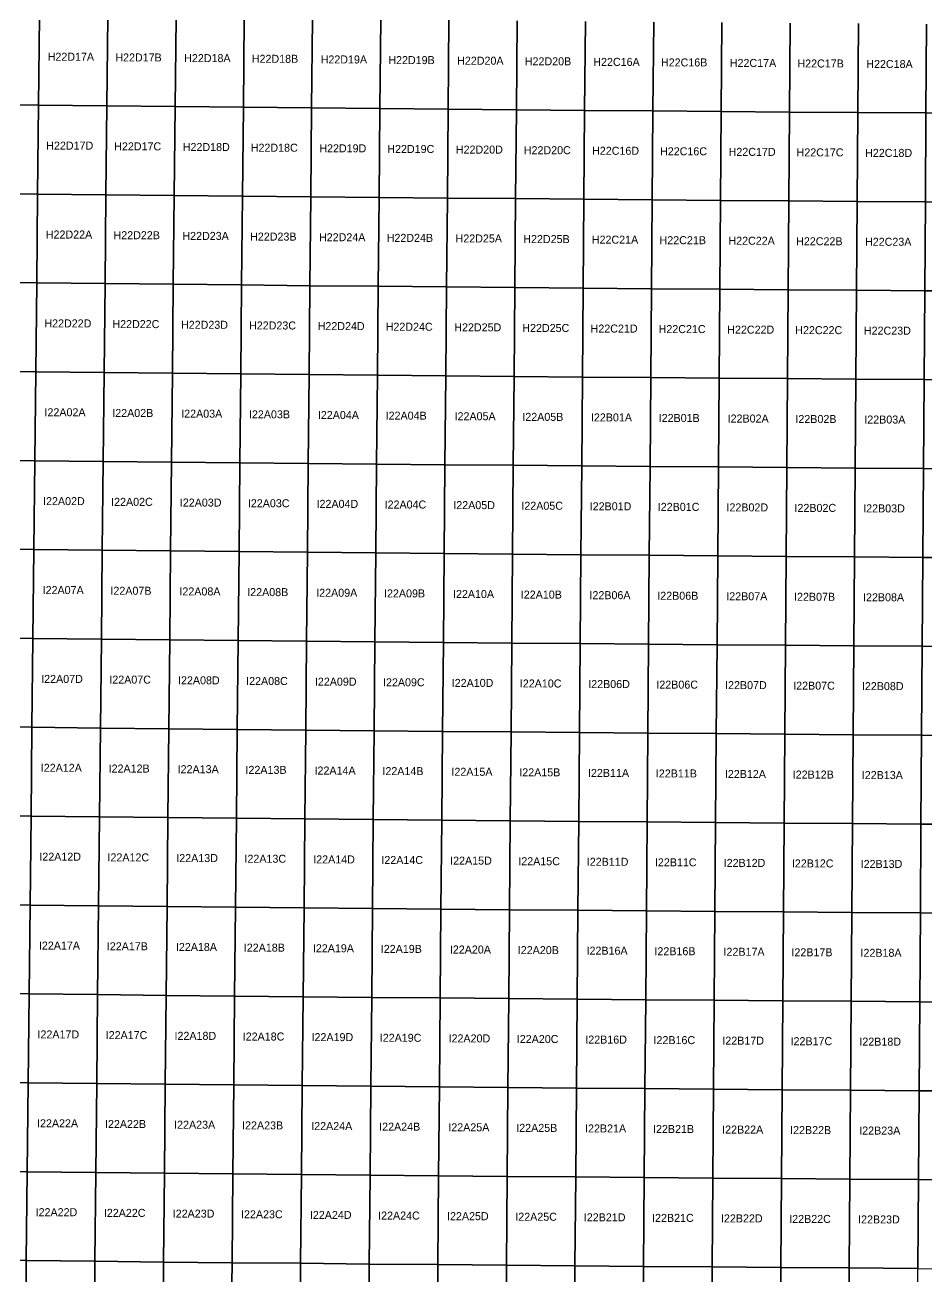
# Model space of a CAD drawing. Extents: x 333963 to 497885, y 4379816 to 4501773.
# Drawn here: x 418540 to 446719, y 4401691 to 4440791 of the extents above; entities that cross this region are included whole.
import ezdxf

# ---------------------------------------------------------------- set-up
doc = ezdxf.new("R2010")
doc.units = 0
doc.layers.add('PINDEX_5000', color=7, linetype='Continuous')

msp = doc.modelspace()

# ---------------------------------------------------------------- linework, layer by layer
at = {"layer": 'PINDEX_5000'}
for p, q in [((418964, 4438289), (418994, 4441065)), ((418994, 4441065), (418964, 4438289)), ((421097, 4438267), (421125, 4441043)), ((421125, 4441043), (421097, 4438267)), ((423229, 4438245), (423257, 4441021)), ((423257, 4441021), (423229, 4438245)), ((425362, 4438224), (425389, 4441000)), ((425389, 4441000), (425362, 4438224)), ((427494, 4438203), (427521, 4440979)), ((427521, 4440979), (427494, 4438203)), ((429627, 4438183), (429653, 4440959)), ((429653, 4440959), (429627, 4438183)), ((431759, 4438163), (431784, 4440939)), ((431784, 4440939), (431759, 4438163)), ((433892, 4438145), (433916, 4440920)), ((433916, 4440920), (433892, 4438145)), ((436024, 4438126), (436048, 4440902)), ((436048, 4440902), (436024, 4438126)), ((438157, 4438109), (438180, 4440885)), ((438180, 4440885), (438157, 4438109)), ((440289, 4438092), (440311, 4440867)), ((440311, 4440867), (440289, 4438092)), ((442422, 4438075), (442443, 4440851)), ((442443, 4440851), (442422, 4438075)), ((444555, 4438059), (444575, 4440835)), ((444575, 4440835), (444555, 4438059)), ((446687, 4438044), (446707, 4440820)), ((446707, 4440820), (446687, 4438044)), ((416831, 4438312), (418964, 4438289)), ((418964, 4438289), (416831, 4438312)), ((418934, 4435513), (418964, 4438289)), ((418964, 4438289), (418934, 4435513)), ((418964, 4438289), (421097, 4438267)), ((421097, 4438267), (418964, 4438289)), ((421068, 4435491), (421097, 4438267)), ((421097, 4438267), (421068, 4435491)), ((421097, 4438267), (423229, 4438245)), ((423229, 4438245), (421097, 4438267)), ((423201, 4435469), (423229, 4438245)), ((423229, 4438245), (423201, 4435469)), ((423229, 4438245), (425362, 4438224)), ((425362, 4438224), (423229, 4438245)), ((425334, 4435448), (425362, 4438224)), ((425362, 4438224), (425334, 4435448)), ((425362, 4438224), (427494, 4438203)), ((427494, 4438203), (425362, 4438224)), ((427468, 4435427), (427494, 4438203)), ((427494, 4438203), (427468, 4435427)), ((427494, 4438203), (429627, 4438183)), ((429627, 4438183), (427494, 4438203)), ((429601, 4435407), (429627, 4438183)), ((429627, 4438183), (429601, 4435407)), ((429627, 4438183), (431759, 4438163)), ((431759, 4438163), (429627, 4438183)), ((431734, 4435387), (431759, 4438163)), ((431759, 4438163), (431734, 4435387)), ((431759, 4438163), (433892, 4438145)), ((433892, 4438145), (431759, 4438163)), ((433868, 4435369), (433892, 4438145)), ((433892, 4438145), (433868, 4435369)), ((433892, 4438145), (436024, 4438126)), ((436024, 4438126), (433892, 4438145)), ((436001, 4435350), (436024, 4438126)), ((436024, 4438126), (436001, 4435350)), ((436024, 4438126), (438157, 4438109)), ((438157, 4438109), (436024, 4438126)), ((438134, 4435333), (438157, 4438109)), ((438157, 4438109), (438134, 4435333)), ((438157, 4438109), (440289, 4438092)), ((440289, 4438092), (438157, 4438109)), ((440268, 4435316), (440289, 4438092)), ((440289, 4438092), (440268, 4435316)), ((440289, 4438092), (442422, 4438075)), ((442422, 4438075), (440289, 4438092)), ((442401, 4435299), (442422, 4438075)), ((442422, 4438075), (442401, 4435299)), ((442422, 4438075), (444555, 4438059)), ((444555, 4438059), (442422, 4438075)), ((444534, 4435283), (444555, 4438059)), ((444555, 4438059), (444534, 4435283)), ((444555, 4438059), (446687, 4438044)), ((446687, 4438044), (444555, 4438059)), ((446668, 4435268), (446687, 4438044)), ((446687, 4438044), (446668, 4435268)), ((446687, 4438044), (448820, 4438029)), ((448820, 4438029), (446687, 4438044)), ((416801, 4435536), (418934, 4435513)), ((418934, 4435513), (416801, 4435536)), ((418905, 4432737), (418934, 4435513)), ((418934, 4435513), (418905, 4432737)), ((418934, 4435513), (421068, 4435491)), ((421068, 4435491), (418934, 4435513)), ((421039, 4432715), (421068, 4435491)), ((421068, 4435491), (421039, 4432715)), ((421068, 4435491), (423201, 4435469)), ((423201, 4435469), (421068, 4435491)), ((423173, 4432693), (423201, 4435469)), ((423201, 4435469), (423173, 4432693)), ((423201, 4435469), (425334, 4435448)), ((425334, 4435448), (423201, 4435469)), ((425307, 4432672), (425334, 4435448)), ((425334, 4435448), (425307, 4432672)), ((425334, 4435448), (427468, 4435427)), ((427468, 4435427), (425334, 4435448)), ((427441, 4432651), (427468, 4435427)), ((427468, 4435427), (427441, 4432651)), ((427468, 4435427), (429601, 4435407)), ((429601, 4435407), (427468, 4435427)), ((429575, 4432631), (429601, 4435407)), ((429601, 4435407), (429575, 4432631)), ((429601, 4435407), (431734, 4435387)), ((431734, 4435387), (429601, 4435407)), ((431709, 4432612), (431734, 4435387)), ((431734, 4435387), (431709, 4432612)), ((431734, 4435387), (433868, 4435369)), ((433868, 4435369), (431734, 4435387)), ((433844, 4432593), (433868, 4435369)), ((433868, 4435369), (433844, 4432593)), ((433868, 4435369), (436001, 4435350)), ((436001, 4435350), (433868, 4435369)), ((435978, 4432574), (436001, 4435350)), ((436001, 4435350), (435978, 4432574)), ((436001, 4435350), (438134, 4435333)), ((438134, 4435333), (436001, 4435350)), ((438112, 4432557), (438134, 4435333)), ((438134, 4435333), (438112, 4432557)), ((438134, 4435333), (440268, 4435316)), ((440268, 4435316), (438134, 4435333)), ((440246, 4432540), (440268, 4435316)), ((440268, 4435316), (440246, 4432540)), ((440268, 4435316), (442401, 4435299)), ((442401, 4435299), (440268, 4435316)), ((442380, 4432523), (442401, 4435299)), ((442401, 4435299), (442380, 4432523)), ((442401, 4435299), (444534, 4435283)), ((444534, 4435283), (442401, 4435299)), ((444514, 4432507), (444534, 4435283)), ((444534, 4435283), (444514, 4432507)), ((444534, 4435283), (446668, 4435268)), ((446668, 4435268), (444534, 4435283)), ((446648, 4432492), (446668, 4435268)), ((446668, 4435268), (446648, 4432492)), ((446668, 4435268), (448801, 4435253)), ((448801, 4435253), (446668, 4435268)), ((416771, 4432760), (418905, 4432737)), ((418905, 4432737), (416771, 4432760)), ((418875, 4429961), (418905, 4432737)), ((418905, 4432737), (418875, 4429961)), ((418905, 4432737), (421039, 4432715)), ((421039, 4432715), (418905, 4432737)), ((421010, 4429939), (421039, 4432715)), ((421039, 4432715), (421010, 4429939)), ((421039, 4432715), (423173, 4432693)), ((423173, 4432693), (421039, 4432715)), ((423145, 4429917), (423173, 4432693)), ((423173, 4432693), (423145, 4429917)), ((423173, 4432693), (425307, 4432672)), ((425307, 4432672), (423173, 4432693)), ((425280, 4429896), (425307, 4432672)), ((425307, 4432672), (425280, 4429896)), ((425307, 4432672), (427441, 4432651)), ((427441, 4432651), (425307, 4432672)), ((427415, 4429875), (427441, 4432651)), ((427441, 4432651), (427415, 4429875)), ((427441, 4432651), (429575, 4432631)), ((429575, 4432631), (427441, 4432651)), ((429550, 4429855), (429575, 4432631)), ((429575, 4432631), (429550, 4429855)), ((429575, 4432631), (431709, 4432612)), ((431709, 4432612), (429575, 4432631)), ((431685, 4429836), (431709, 4432612)), ((431709, 4432612), (431685, 4429836)), ((431709, 4432612), (433844, 4432593)), ((433844, 4432593), (431709, 4432612)), ((433819, 4429817), (433844, 4432593)), ((433844, 4432593), (433819, 4429817)), ((433844, 4432593), (435978, 4432574)), ((435978, 4432574), (433844, 4432593)), ((435954, 4429798), (435978, 4432574)), ((435978, 4432574), (435954, 4429798)), ((435978, 4432574), (438112, 4432557)), ((438112, 4432557), (435978, 4432574)), ((438089, 4429781), (438112, 4432557)), ((438112, 4432557), (438089, 4429781)), ((438112, 4432557), (440246, 4432540)), ((440246, 4432540), (438112, 4432557)), ((440224, 4429764), (440246, 4432540)), ((440246, 4432540), (440224, 4429764)), ((440246, 4432540), (442380, 4432523)), ((442380, 4432523), (440246, 4432540)), ((442359, 4429747), (442380, 4432523)), ((442380, 4432523), (442359, 4429747)), ((442380, 4432523), (444514, 4432507)), ((444514, 4432507), (442380, 4432523)), ((444494, 4429731), (444514, 4432507)), ((444514, 4432507), (444494, 4429731)), ((444514, 4432507), (446648, 4432492)), ((446648, 4432492), (444514, 4432507)), ((446629, 4429716), (446648, 4432492)), ((446648, 4432492), (446629, 4429716)), ((446648, 4432492), (448782, 4432477)), ((448782, 4432477), (446648, 4432492)), ((416740, 4429984), (418875, 4429961)), ((418875, 4429961), (416740, 4429984)), ((418846, 4427185), (418875, 4429961)), ((418875, 4429961), (418846, 4427185)), ((418875, 4429961), (421010, 4429939)), ((421010, 4429939), (418875, 4429961)), ((420981, 4427163), (421010, 4429939)), ((421010, 4429939), (420981, 4427163)), ((421010, 4429939), (423145, 4429917)), ((423145, 4429917), (421010, 4429939)), ((423117, 4427141), (423145, 4429917)), ((423145, 4429917), (423117, 4427141)), ((423145, 4429917), (425280, 4429896)), ((425280, 4429896), (423145, 4429917)), ((425253, 4427120), (425280, 4429896)), ((425280, 4429896), (425253, 4427120)), ((425280, 4429896), (427415, 4429875)), ((427415, 4429875), (425280, 4429896)), ((427388, 4427099), (427415, 4429875)), ((427415, 4429875), (427388, 4427099)), ((427415, 4429875), (429550, 4429855)), ((429550, 4429855), (427415, 4429875)), ((429524, 4427079), (429550, 4429855)), ((429550, 4429855), (429524, 4427079)), ((429550, 4429855), (431685, 4429836)), ((431685, 4429836), (429550, 4429855)), ((431660, 4427060), (431685, 4429836)), ((431685, 4429836), (431660, 4427060)), ((431685, 4429836), (433819, 4429817)), ((433819, 4429817), (431685, 4429836)), ((433795, 4427041), (433819, 4429817)), ((433819, 4429817), (433795, 4427041)), ((433819, 4429817), (435954, 4429798)), ((435954, 4429798), (433819, 4429817)), ((435931, 4427023), (435954, 4429798)), ((435954, 4429798), (435931, 4427023)), ((435954, 4429798), (438089, 4429781)), ((438089, 4429781), (435954, 4429798)), ((438067, 4427005), (438089, 4429781)), ((438089, 4429781), (438067, 4427005)), ((438089, 4429781), (440224, 4429764)), ((440224, 4429764), (438089, 4429781)), ((440202, 4426988), (440224, 4429764)), ((440224, 4429764), (440202, 4426988)), ((440224, 4429764), (442359, 4429747)), ((442359, 4429747), (440224, 4429764)), ((442338, 4426971), (442359, 4429747)), ((442359, 4429747), (442338, 4426971)), ((442359, 4429747), (444494, 4429731)), ((444494, 4429731), (442359, 4429747)), ((444474, 4426956), (444494, 4429731)), ((444494, 4429731), (444474, 4426956)), ((444494, 4429731), (446629, 4429716)), ((446629, 4429716), (444494, 4429731)), ((446609, 4426940), (446629, 4429716)), ((446629, 4429716), (446609, 4426940)), ((446629, 4429716), (448764, 4429701)), ((448764, 4429701), (446629, 4429716)), ((416710, 4427208), (418846, 4427185)), ((418846, 4427185), (416710, 4427208)), ((418816, 4424410), (418846, 4427185)), ((418846, 4427185), (418816, 4424410)), ((418846, 4427185), (420981, 4427163)), ((420981, 4427163), (418846, 4427185)), ((420952, 4424387), (420981, 4427163)), ((420981, 4427163), (420952, 4424387)), ((420981, 4427163), (423117, 4427141)), ((423117, 4427141), (420981, 4427163)), ((423089, 4424365), (423117, 4427141)), ((423117, 4427141), (423089, 4424365)), ((423117, 4427141), (425253, 4427120)), ((425253, 4427120), (423117, 4427141)), ((425225, 4424344), (425253, 4427120)), ((425253, 4427120), (425225, 4424344)), ((425253, 4427120), (427388, 4427099)), ((427388, 4427099), (425253, 4427120)), ((427362, 4424323), (427388, 4427099)), ((427388, 4427099), (427362, 4424323)), ((427388, 4427099), (429524, 4427079)), ((429524, 4427079), (427388, 4427099)), ((429498, 4424303), (429524, 4427079)), ((429524, 4427079), (429498, 4424303)), ((429524, 4427079), (431660, 4427060)), ((431660, 4427060), (429524, 4427079)), ((431635, 4424284), (431660, 4427060)), ((431660, 4427060), (431635, 4424284)), ((431660, 4427060), (433795, 4427041)), ((433795, 4427041), (431660, 4427060)), ((433771, 4424265), (433795, 4427041)), ((433795, 4427041), (433771, 4424265)), ((433795, 4427041), (435931, 4427023)), ((435931, 4427023), (433795, 4427041)), ((435908, 4424247), (435931, 4427023)), ((435931, 4427023), (435908, 4424247)), ((435931, 4427023), (438067, 4427005)), ((438067, 4427005), (435931, 4427023)), ((438044, 4424229), (438067, 4427005)), ((438067, 4427005), (438044, 4424229)), ((438067, 4427005), (440202, 4426988)), ((440202, 4426988), (438067, 4427005)), ((440180, 4424212), (440202, 4426988)), ((440202, 4426988), (440180, 4424212)), ((440202, 4426988), (442338, 4426971)), ((442338, 4426971), (440202, 4426988)), ((442317, 4424196), (442338, 4426971)), ((442338, 4426971), (442317, 4424196)), ((442338, 4426971), (444474, 4426956)), ((444474, 4426956), (442338, 4426971)), ((444453, 4424180), (444474, 4426956)), ((444474, 4426956), (444453, 4424180)), ((444474, 4426956), (446609, 4426940)), ((446609, 4426940), (444474, 4426956)), ((446590, 4424164), (446609, 4426940)), ((446609, 4426940), (446590, 4424164)), ((446609, 4426940), (448745, 4426926)), ((448745, 4426926), (446609, 4426940)), ((416680, 4424433), (418816, 4424410)), ((418816, 4424410), (416680, 4424433)), ((418786, 4421634), (418816, 4424410)), ((418816, 4424410), (418786, 4421634)), ((418816, 4424410), (420952, 4424387)), ((420952, 4424387), (418816, 4424410)), ((420924, 4421611), (420952, 4424387)), ((420952, 4424387), (420924, 4421611)), ((420952, 4424387), (423089, 4424365)), ((423089, 4424365), (420952, 4424387)), ((423061, 4421589), (423089, 4424365)), ((423089, 4424365), (423061, 4421589)), ((423089, 4424365), (425225, 4424344)), ((425225, 4424344), (423089, 4424365)), ((425198, 4421568), (425225, 4424344)), ((425225, 4424344), (425198, 4421568)), ((425225, 4424344), (427362, 4424323)), ((427362, 4424323), (425225, 4424344)), ((427335, 4421547), (427362, 4424323)), ((427362, 4424323), (427335, 4421547)), ((427362, 4424323), (429498, 4424303)), ((429498, 4424303), (427362, 4424323)), ((429473, 4421527), (429498, 4424303)), ((429498, 4424303), (429473, 4421527)), ((429498, 4424303), (431635, 4424284)), ((431635, 4424284), (429498, 4424303)), ((431610, 4421508), (431635, 4424284)), ((431635, 4424284), (431610, 4421508)), ((431635, 4424284), (433771, 4424265)), ((433771, 4424265), (431635, 4424284)), ((433747, 4421489), (433771, 4424265)), ((433771, 4424265), (433747, 4421489)), ((433771, 4424265), (435908, 4424247)), ((435908, 4424247), (433771, 4424265)), ((435884, 4421471), (435908, 4424247)), ((435908, 4424247), (435884, 4421471)), ((435908, 4424247), (438044, 4424229)), ((438044, 4424229), (435908, 4424247)), ((438021, 4421453), (438044, 4424229)), ((438044, 4424229), (438021, 4421453)), ((438044, 4424229), (440180, 4424212)), ((440180, 4424212), (438044, 4424229)), ((440159, 4421436), (440180, 4424212)), ((440180, 4424212), (440159, 4421436)), ((440180, 4424212), (442317, 4424196)), ((442317, 4424196), (440180, 4424212)), ((442296, 4421420), (442317, 4424196)), ((442317, 4424196), (442296, 4421420)), ((442317, 4424196), (444453, 4424180)), ((444453, 4424180), (442317, 4424196)), ((444433, 4421404), (444453, 4424180)), ((444453, 4424180), (444433, 4421404)), ((444453, 4424180), (446590, 4424164)), ((446590, 4424164), (444453, 4424180)), ((446570, 4421389), (446590, 4424164)), ((446590, 4424164), (446570, 4421389)), ((446590, 4424164), (448726, 4424150)), ((448726, 4424150), (446590, 4424164)), ((416649, 4421657), (418786, 4421634)), ((418786, 4421634), (416649, 4421657)), ((418757, 4418858), (418786, 4421634)), ((418786, 4421634), (418757, 4418858)), ((418786, 4421634), (420924, 4421611)), ((420924, 4421611), (418786, 4421634)), ((420895, 4418835), (420924, 4421611)), ((420924, 4421611), (420895, 4418835)), ((420924, 4421611), (423061, 4421589)), ((423061, 4421589), (420924, 4421611)), ((423033, 4418813), (423061, 4421589)), ((423061, 4421589), (423033, 4418813)), ((423061, 4421589), (425198, 4421568)), ((425198, 4421568), (423061, 4421589)), ((425171, 4418792), (425198, 4421568)), ((425198, 4421568), (425171, 4418792)), ((425198, 4421568), (427335, 4421547)), ((427335, 4421547), (425198, 4421568)), ((427309, 4418772), (427335, 4421547)), ((427335, 4421547), (427309, 4418772)), ((427335, 4421547), (429473, 4421527)), ((429473, 4421527), (427335, 4421547)), ((429447, 4418751), (429473, 4421527)), ((429473, 4421527), (429447, 4418751)), ((429473, 4421527), (431610, 4421508)), ((431610, 4421508), (429473, 4421527)), ((431585, 4418732), (431610, 4421508)), ((431610, 4421508), (431585, 4418732)), ((431610, 4421508), (433747, 4421489)), ((433747, 4421489), (431610, 4421508)), ((433723, 4418713), (433747, 4421489)), ((433747, 4421489), (433723, 4418713)), ((433747, 4421489), (435884, 4421471)), ((435884, 4421471), (433747, 4421489)), ((435861, 4418695), (435884, 4421471)), ((435884, 4421471), (435861, 4418695)), ((435884, 4421471), (438021, 4421453)), ((438021, 4421453), (435884, 4421471)), ((437999, 4418677), (438021, 4421453)), ((438021, 4421453), (437999, 4418677)), ((438021, 4421453), (440159, 4421436)), ((440159, 4421436), (438021, 4421453)), ((440137, 4418660), (440159, 4421436)), ((440159, 4421436), (440137, 4418660)), ((440159, 4421436), (442296, 4421420)), ((442296, 4421420), (440159, 4421436)), ((442275, 4418644), (442296, 4421420)), ((442296, 4421420), (442275, 4418644)), ((442296, 4421420), (444433, 4421404)), ((444433, 4421404), (442296, 4421420)), ((444413, 4418628), (444433, 4421404)), ((444433, 4421404), (444413, 4418628)), ((444433, 4421404), (446570, 4421389)), ((446570, 4421389), (444433, 4421404)), ((446551, 4418613), (446570, 4421389)), ((446570, 4421389), (446551, 4418613)), ((446570, 4421389), (448708, 4421374)), ((448708, 4421374), (446570, 4421389)), ((416619, 4418881), (418757, 4418858)), ((418757, 4418858), (416619, 4418881)), ((418727, 4416082), (418757, 4418858)), ((418757, 4418858), (418727, 4416082)), ((418757, 4418858), (420895, 4418835)), ((420895, 4418835), (418757, 4418858)), ((420866, 4416059), (420895, 4418835)), ((420895, 4418835), (420866, 4416059)), ((420895, 4418835), (423033, 4418813)), ((423033, 4418813), (420895, 4418835)), ((423005, 4416038), (423033, 4418813)), ((423033, 4418813), (423005, 4416038)), ((423033, 4418813), (425171, 4418792)), ((425171, 4418792), (423033, 4418813)), ((425144, 4416016), (425171, 4418792)), ((425171, 4418792), (425144, 4416016)), ((425171, 4418792), (427309, 4418772)), ((427309, 4418772), (425171, 4418792)), ((427283, 4415996), (427309, 4418772)), ((427309, 4418772), (427283, 4415996)), ((427309, 4418772), (429447, 4418751)), ((429447, 4418751), (427309, 4418772)), ((429421, 4415976), (429447, 4418751)), ((429447, 4418751), (429421, 4415976)), ((429447, 4418751), (431585, 4418732)), ((431585, 4418732), (429447, 4418751)), ((431560, 4415956), (431585, 4418732)), ((431585, 4418732), (431560, 4415956)), ((431585, 4418732), (433723, 4418713)), ((433723, 4418713), (431585, 4418732)), ((433699, 4415937), (433723, 4418713)), ((433723, 4418713), (433699, 4415937)), ((433723, 4418713), (435861, 4418695)), ((435861, 4418695), (433723, 4418713)), ((435838, 4415919), (435861, 4418695)), ((435861, 4418695), (435838, 4415919)), ((435861, 4418695), (437999, 4418677)), ((437999, 4418677), (435861, 4418695)), ((437976, 4415901), (437999, 4418677)), ((437999, 4418677), (437976, 4415901)), ((437999, 4418677), (440137, 4418660)), ((440137, 4418660), (437999, 4418677)), ((440115, 4415884), (440137, 4418660)), ((440137, 4418660), (440115, 4415884)), ((440137, 4418660), (442275, 4418644)), ((442275, 4418644), (440137, 4418660)), ((442254, 4415868), (442275, 4418644)), ((442275, 4418644), (442254, 4415868)), ((442275, 4418644), (444413, 4418628)), ((444413, 4418628), (442275, 4418644)), ((444393, 4415852), (444413, 4418628)), ((444413, 4418628), (444393, 4415852)), ((444413, 4418628), (446551, 4418613)), ((446551, 4418613), (444413, 4418628)), ((446531, 4415837), (446551, 4418613)), ((446551, 4418613), (446531, 4415837)), ((446551, 4418613), (448689, 4418598)), ((448689, 4418598), (446551, 4418613)), ((416589, 4416105), (418727, 4416082)), ((418727, 4416082), (416589, 4416105)), ((418698, 4413306), (418727, 4416082)), ((418727, 4416082), (418698, 4413306)), ((418727, 4416082), (420866, 4416059)), ((420866, 4416059), (418727, 4416082)), ((420837, 4413284), (420866, 4416059)), ((420866, 4416059), (420837, 4413284)), ((420866, 4416059), (423005, 4416038)), ((423005, 4416038), (420866, 4416059)), ((422977, 4413262), (423005, 4416038)), ((423005, 4416038), (422977, 4413262)), ((423005, 4416038), (425144, 4416016)), ((425144, 4416016), (423005, 4416038)), ((425117, 4413240), (425144, 4416016)), ((425144, 4416016), (425117, 4413240)), ((425144, 4416016), (427283, 4415996)), ((427283, 4415996), (425144, 4416016)), ((427256, 4413220), (427283, 4415996)), ((427283, 4415996), (427256, 4413220)), ((427283, 4415996), (429421, 4415976)), ((429421, 4415976), (427283, 4415996)), ((429396, 4413200), (429421, 4415976)), ((429421, 4415976), (429396, 4413200)), ((429421, 4415976), (431560, 4415956)), ((431560, 4415956), (429421, 4415976)), ((431535, 4413180), (431560, 4415956)), ((431560, 4415956), (431535, 4413180)), ((431560, 4415956), (433699, 4415937)), ((433699, 4415937), (431560, 4415956)), ((433675, 4413161), (433699, 4415937)), ((433699, 4415937), (433675, 4413161)), ((433699, 4415937), (435838, 4415919)), ((435838, 4415919), (433699, 4415937)), ((435814, 4413143), (435838, 4415919)), ((435838, 4415919), (435814, 4413143)), ((435838, 4415919), (437976, 4415901)), ((437976, 4415901), (435838, 4415919)), ((437954, 4413126), (437976, 4415901)), ((437976, 4415901), (437954, 4413126)), ((437976, 4415901), (440115, 4415884)), ((440115, 4415884), (437976, 4415901)), ((440093, 4413109), (440115, 4415884)), ((440115, 4415884), (440093, 4413109)), ((440115, 4415884), (442254, 4415868)), ((442254, 4415868), (440115, 4415884)), ((442233, 4413092), (442254, 4415868)), ((442254, 4415868), (442233, 4413092)), ((442254, 4415868), (444393, 4415852)), ((444393, 4415852), (442254, 4415868)), ((444373, 4413076), (444393, 4415852)), ((444393, 4415852), (444373, 4413076)), ((444393, 4415852), (446531, 4415837)), ((446531, 4415837), (444393, 4415852)), ((446512, 4413061), (446531, 4415837)), ((446531, 4415837), (446512, 4413061)), ((446531, 4415837), (448670, 4415822)), ((448670, 4415822), (446531, 4415837)), ((416558, 4413329), (418698, 4413306)), ((418698, 4413306), (416558, 4413329)), ((418668, 4410530), (418698, 4413306)), ((418698, 4413306), (418668, 4410530)), ((418698, 4413306), (420837, 4413284)), ((420837, 4413284), (418698, 4413306)), ((420809, 4410508), (420837, 4413284)), ((420837, 4413284), (420809, 4410508)), ((420837, 4413284), (422977, 4413262)), ((422977, 4413262), (420837, 4413284)), ((422949, 4410486), (422977, 4413262)), ((422977, 4413262), (422949, 4410486)), ((422977, 4413262), (425117, 4413240)), ((425117, 4413240), (422977, 4413262)), ((425089, 4410465), (425117, 4413240)), ((425117, 4413240), (425089, 4410465)), ((425117, 4413240), (427256, 4413220)), ((427256, 4413220), (425117, 4413240)), ((427230, 4410444), (427256, 4413220)), ((427256, 4413220), (427230, 4410444)), ((427256, 4413220), (429396, 4413200)), ((429396, 4413200), (427256, 4413220)), ((429370, 4410424), (429396, 4413200)), ((429396, 4413200), (429370, 4410424)), ((429396, 4413200), (431535, 4413180)), ((431535, 4413180), (429396, 4413200)), ((431510, 4410405), (431535, 4413180)), ((431535, 4413180), (431510, 4410405)), ((431535, 4413180), (433675, 4413161)), ((433675, 4413161), (431535, 4413180)), ((433651, 4410386), (433675, 4413161)), ((433675, 4413161), (433651, 4410386)), ((433675, 4413161), (435814, 4413143)), ((435814, 4413143), (433675, 4413161)), ((435791, 4410367), (435814, 4413143)), ((435814, 4413143), (435791, 4410367)), ((435814, 4413143), (437954, 4413126)), ((437954, 4413126), (435814, 4413143)), ((437931, 4410350), (437954, 4413126)), ((437954, 4413126), (437931, 4410350)), ((437954, 4413126), (440093, 4413109)), ((440093, 4413109), (437954, 4413126)), ((440072, 4410333), (440093, 4413109)), ((440093, 4413109), (440072, 4410333)), ((440093, 4413109), (442233, 4413092)), ((442233, 4413092), (440093, 4413109)), ((442212, 4410316), (442233, 4413092)), ((442233, 4413092), (442212, 4410316)), ((442233, 4413092), (444373, 4413076)), ((444373, 4413076), (442233, 4413092)), ((444352, 4410300), (444373, 4413076)), ((444373, 4413076), (444352, 4410300)), ((444373, 4413076), (446512, 4413061)), ((446512, 4413061), (444373, 4413076)), ((446493, 4410285), (446512, 4413061)), ((446512, 4413061), (446493, 4410285)), ((446512, 4413061), (448652, 4413046)), ((448652, 4413046), (446512, 4413061)), ((416528, 4410553), (418668, 4410530)), ((418668, 4410530), (416528, 4410553)), ((418639, 4407754), (418668, 4410530)), ((418668, 4410530), (418639, 4407754)), ((418668, 4410530), (420809, 4410508)), ((420809, 4410508), (418668, 4410530)), ((420780, 4407732), (420809, 4410508)), ((420809, 4410508), (420780, 4407732)), ((420809, 4410508), (422949, 4410486)), ((422949, 4410486), (420809, 4410508)), ((422921, 4407710), (422949, 4410486)), ((422949, 4410486), (422921, 4407710)), ((422949, 4410486), (425089, 4410465)), ((425089, 4410465), (422949, 4410486)), ((425062, 4407689), (425089, 4410465)), ((425089, 4410465), (425062, 4407689)), ((425089, 4410465), (427230, 4410444)), ((427230, 4410444), (425089, 4410465)), ((427203, 4407668), (427230, 4410444)), ((427230, 4410444), (427203, 4407668)), ((427230, 4410444), (429370, 4410424)), ((429370, 4410424), (427230, 4410444)), ((429345, 4407648), (429370, 4410424)), ((429370, 4410424), (429345, 4407648)), ((429370, 4410424), (431510, 4410405)), ((431510, 4410405), (429370, 4410424)), ((431486, 4407629), (431510, 4410405)), ((431510, 4410405), (431486, 4407629)), ((431510, 4410405), (433651, 4410386)), ((433651, 4410386), (431510, 4410405)), ((433627, 4407610), (433651, 4410386)), ((433651, 4410386), (433627, 4407610)), ((433651, 4410386), (435791, 4410367)), ((435791, 4410367), (433651, 4410386)), ((435768, 4407592), (435791, 4410367)), ((435791, 4410367), (435768, 4407592)), ((435791, 4410367), (437931, 4410350)), ((437931, 4410350), (435791, 4410367)), ((437909, 4407574), (437931, 4410350)), ((437931, 4410350), (437909, 4407574)), ((437931, 4410350), (440072, 4410333)), ((440072, 4410333), (437931, 4410350)), ((440050, 4407557), (440072, 4410333)), ((440072, 4410333), (440050, 4407557)), ((440072, 4410333), (442212, 4410316)), ((442212, 4410316), (440072, 4410333)), ((442191, 4407540), (442212, 4410316)), ((442212, 4410316), (442191, 4407540)), ((442212, 4410316), (444352, 4410300)), ((444352, 4410300), (442212, 4410316)), ((444332, 4407525), (444352, 4410300)), ((444352, 4410300), (444332, 4407525)), ((444352, 4410300), (446493, 4410285)), ((446493, 4410285), (444352, 4410300)), ((446473, 4407509), (446493, 4410285)), ((446493, 4410285), (446473, 4407509)), ((446493, 4410285), (448633, 4410271)), ((448633, 4410271), (446493, 4410285)), ((416498, 4407777), (418639, 4407754)), ((418639, 4407754), (416498, 4407777)), ((418610, 4404978), (418639, 4407754)), ((418639, 4407754), (418610, 4404978)), ((418639, 4407754), (420780, 4407732)), ((420780, 4407732), (418639, 4407754)), ((420751, 4404956), (420780, 4407732)), ((420780, 4407732), (420751, 4404956)), ((420780, 4407732), (422921, 4407710)), ((422921, 4407710), (420780, 4407732)), ((422893, 4404934), (422921, 4407710)), ((422921, 4407710), (422893, 4404934)), ((422921, 4407710), (425062, 4407689)), ((425062, 4407689), (422921, 4407710)), ((425035, 4404913), (425062, 4407689)), ((425062, 4407689), (425035, 4404913)), ((425062, 4407689), (427203, 4407668)), ((427203, 4407668), (425062, 4407689)), ((427177, 4404892), (427203, 4407668)), ((427203, 4407668), (427177, 4404892)), ((427203, 4407668), (429345, 4407648)), ((429345, 4407648), (427203, 4407668)), ((429319, 4404872), (429345, 4407648)), ((429345, 4407648), (429319, 4404872)), ((429345, 4407648), (431486, 4407629)), ((431486, 4407629), (429345, 4407648)), ((431461, 4404853), (431486, 4407629)), ((431486, 4407629), (431461, 4404853)), ((431486, 4407629), (433627, 4407610)), ((433627, 4407610), (431486, 4407629)), ((433603, 4404834), (433627, 4407610)), ((433627, 4407610), (433603, 4404834)), ((433627, 4407610), (435768, 4407592)), ((435768, 4407592), (433627, 4407610)), ((435745, 4404816), (435768, 4407592)), ((435768, 4407592), (435745, 4404816)), ((435768, 4407592), (437909, 4407574)), ((437909, 4407574), (435768, 4407592)), ((437886, 4404798), (437909, 4407574)), ((437909, 4407574), (437886, 4404798)), ((437909, 4407574), (440050, 4407557)), ((440050, 4407557), (437909, 4407574)), ((440028, 4404781), (440050, 4407557)), ((440050, 4407557), (440028, 4404781)), ((440050, 4407557), (442191, 4407540)), ((442191, 4407540), (440050, 4407557)), ((442170, 4404765), (442191, 4407540)), ((442191, 4407540), (442170, 4404765)), ((442191, 4407540), (444332, 4407525)), ((444332, 4407525), (442191, 4407540)), ((444312, 4404749), (444332, 4407525)), ((444332, 4407525), (444312, 4404749)), ((444332, 4407525), (446473, 4407509)), ((446473, 4407509), (444332, 4407525)), ((446454, 4404734), (446473, 4407509)), ((446473, 4407509), (446454, 4404734)), ((446473, 4407509), (448614, 4407495)), ((448614, 4407495), (446473, 4407509)), ((416468, 4405001), (418610, 4404978)), ((418610, 4404978), (416468, 4405001)), ((418580, 4402203), (418610, 4404978)), ((418610, 4404978), (418580, 4402203)), ((418610, 4404978), (420751, 4404956)), ((420751, 4404956), (418610, 4404978)), ((420723, 4402180), (420751, 4404956)), ((420751, 4404956), (420723, 4402180)), ((420751, 4404956), (422893, 4404934)), ((422893, 4404934), (420751, 4404956)), ((422865, 4402158), (422893, 4404934)), ((422893, 4404934), (422865, 4402158)), ((422893, 4404934), (425035, 4404913)), ((425035, 4404913), (422893, 4404934)), ((425008, 4402137), (425035, 4404913)), ((425035, 4404913), (425008, 4402137)), ((425035, 4404913), (427177, 4404892)), ((427177, 4404892), (425035, 4404913)), ((427151, 4402117), (427177, 4404892)), ((427177, 4404892), (427151, 4402117)), ((427177, 4404892), (429319, 4404872)), ((429319, 4404872), (427177, 4404892)), ((429293, 4402096), (429319, 4404872)), ((429319, 4404872), (429293, 4402096)), ((429319, 4404872), (431461, 4404853)), ((431461, 4404853), (429319, 4404872)), ((431436, 4402077), (431461, 4404853)), ((431461, 4404853), (431436, 4402077)), ((431461, 4404853), (433603, 4404834)), ((433603, 4404834), (431461, 4404853)), ((433579, 4402058), (433603, 4404834)), ((433603, 4404834), (433579, 4402058)), ((433603, 4404834), (435745, 4404816)), ((435745, 4404816), (433603, 4404834)), ((435721, 4402040), (435745, 4404816)), ((435745, 4404816), (435721, 4402040)), ((435745, 4404816), (437886, 4404798)), ((437886, 4404798), (435745, 4404816)), ((437864, 4402022), (437886, 4404798)), ((437886, 4404798), (437864, 4402022)), ((437886, 4404798), (440028, 4404781)), ((440028, 4404781), (437886, 4404798)), ((440007, 4402005), (440028, 4404781)), ((440028, 4404781), (440007, 4402005)), ((440028, 4404781), (442170, 4404765)), ((442170, 4404765), (440028, 4404781)), ((442149, 4401989), (442170, 4404765)), ((442170, 4404765), (442149, 4401989)), ((442170, 4404765), (444312, 4404749)), ((444312, 4404749), (442170, 4404765)), ((444292, 4401973), (444312, 4404749)), ((444312, 4404749), (444292, 4401973)), ((444312, 4404749), (446454, 4404734)), ((446454, 4404734), (444312, 4404749)), ((446435, 4401958), (446454, 4404734)), ((446454, 4404734), (446435, 4401958)), ((446454, 4404734), (448596, 4404719)), ((448596, 4404719), (446454, 4404734)), ((416437, 4402226), (418580, 4402203)), ((418580, 4402203), (416437, 4402226)), ((418551, 4399427), (418580, 4402203)), ((418580, 4402203), (418551, 4399427)), ((418580, 4402203), (420723, 4402180)), ((420723, 4402180), (418580, 4402203)), ((420694, 4399404), (420723, 4402180)), ((420723, 4402180), (420694, 4399404)), ((420723, 4402180), (422865, 4402158)), ((422865, 4402158), (420723, 4402180)), ((422838, 4399383), (422865, 4402158)), ((422865, 4402158), (422838, 4399383)), ((422865, 4402158), (425008, 4402137)), ((425008, 4402137), (422865, 4402158)), ((424981, 4399361), (425008, 4402137)), ((425008, 4402137), (424981, 4399361)), ((425008, 4402137), (427151, 4402117)), ((427151, 4402117), (425008, 4402137)), ((427124, 4399341), (427151, 4402117)), ((427151, 4402117), (427124, 4399341)), ((427151, 4402117), (429293, 4402096)), ((429293, 4402096), (427151, 4402117)), ((429268, 4399321), (429293, 4402096)), ((429293, 4402096), (429268, 4399321)), ((429293, 4402096), (431436, 4402077)), ((431436, 4402077), (429293, 4402096)), ((431411, 4399301), (431436, 4402077)), ((431436, 4402077), (431411, 4399301)), ((431436, 4402077), (433579, 4402058)), ((433579, 4402058), (431436, 4402077)), ((433555, 4399282), (433579, 4402058)), ((433579, 4402058), (433555, 4399282)), ((433579, 4402058), (435721, 4402040)), ((435721, 4402040), (433579, 4402058)), ((435698, 4399264), (435721, 4402040)), ((435721, 4402040), (435698, 4399264)), ((435721, 4402040), (437864, 4402022)), ((437864, 4402022), (435721, 4402040)), ((437842, 4399247), (437864, 4402022)), ((437864, 4402022), (437842, 4399247)), ((437864, 4402022), (440007, 4402005)), ((440007, 4402005), (437864, 4402022)), ((439985, 4399230), (440007, 4402005)), ((440007, 4402005), (439985, 4399230)), ((440007, 4402005), (442149, 4401989)), ((442149, 4401989), (440007, 4402005)), ((442128, 4399213), (442149, 4401989)), ((442149, 4401989), (442128, 4399213)), ((442149, 4401989), (444292, 4401973)), ((444292, 4401973), (442149, 4401989)), ((444272, 4399197), (444292, 4401973)), ((444292, 4401973), (444272, 4399197)), ((444292, 4401973), (446435, 4401958)), ((446435, 4401958), (444292, 4401973)), ((446415, 4399182), (446435, 4401958)), ((446435, 4401958), (448577, 4401943))]:
    msp.add_line(p, q, dxfattribs=at)

# ---------------------------------------------------------------- texts
for s, p in [('H22D17A', (419247, 4439676)), ('H22D17B', (421361, 4439653)), ('H22D18A', (423512, 4439632)), ('H22D18B', (425625, 4439611)), ('H22D19A', (427776, 4439591)), ('H22D19B', (429890, 4439571)), ('H22D20A', (432040, 4439552)), ('H22D20B', (434154, 4439533)), ('H22C16A', (436294, 4439515)), ('H22C16B', (438408, 4439498)), ('H22C17A', (440559, 4439481)), ('H22C17B', (442672, 4439465)), ('H22C18A', (444823, 4439449)), ('H22D17D', (419202, 4436900)), ('H22D17C', (421326, 4436877)), ('H22D18D', (423468, 4436856)), ('H22D18C', (425592, 4436835)), ('H22D19D', (427734, 4436815)), ('H22D19C', (429858, 4436795)), ('H22D20D', (432000, 4436776)), ('H22D20C', (434123, 4436757)), ('H22C16D', (436256, 4436739)), ('H22C16C', (438379, 4436722)), ('H22C17D', (440522, 4436705)), ('H22C17C', (442645, 4436689)), ('H22C18D', (444787, 4436673)), ('H22D22A', (419189, 4434124)), ('H22D22B', (421304, 4434102)), ('H22D23A', (423456, 4434080)), ('H22D23B', (425572, 4434059)), ('H22D24A', (427724, 4434039)), ('H22D24B', (429839, 4434019)), ('H22D25A', (431991, 4434000)), ('H22D25B', (434107, 4433981)), ('H22C21A', (436248, 4433963)), ('H22C21B', (438364, 4433946)), ('H22C22A', (440516, 4433929)), ('H22C22B', (442631, 4433913)), ('H22C23A', (444783, 4433897)), ('H22D22D', (419144, 4431348)), ('H22D22C', (421269, 4431326)), ('H22D23D', (423413, 4431304)), ('H22D23C', (425538, 4431283)), ('H22D24D', (427682, 4431263)), ('H22D24C', (429807, 4431243)), ('H22D25D', (431951, 4431224)), ('H22D25C', (434076, 4431205)), ('H22C21D', (436210, 4431187)), ('H22C21C', (438335, 4431170)), ('H22C22D', (440479, 4431153)), ('H22C22C', (442604, 4431137)), ('H22C23D', (444748, 4431121)), ('I22A02A', (419148, 4428572)), ('I22A02B', (421265, 4428550)), ('I22A03A', (423419, 4428528)), ('I22A03B', (425536, 4428507)), ('I22A04A', (427689, 4428487)), ('I22A04B', (429806, 4428467)), ('I22A05A', (431960, 4428448)), ('I22A05B', (434077, 4428429)), ('I22B01A', (436220, 4428411)), ('I22B01B', (438337, 4428394)), ('I22B02A', (440491, 4428377)), ('I22B02B', (442608, 4428361)), ('I22B03A', (444761, 4428345)), ('I22A02D', (419103, 4425796)), ('I22A02C', (421230, 4425774)), ('I22A03D', (423376, 4425752)), ('I22A03C', (425502, 4425731)), ('I22A04D', (427648, 4425711)), ('I22A04C', (429774, 4425691)), ('I22A05D', (431920, 4425672)), ('I22A05C', (434046, 4425653)), ('I22B01D', (436182, 4425635)), ('I22B01C', (438308, 4425618)), ('I22B02D', (440454, 4425601)), ('I22B02C', (442580, 4425585)), ('I22B03D', (444726, 4425570)), ('I22A07A', (419090, 4423020)), ('I22A07B', (421208, 4422998)), ('I22A08A', (423363, 4422976)), ('I22A08B', (425482, 4422955)), ('I22A09A', (427637, 4422935)), ('I22A09B', (429756, 4422915)), ('I22A10A', (431911, 4422896)), ('I22A10B', (434029, 4422878)), ('I22B06A', (436174, 4422860)), ('I22B06B', (438293, 4422842)), ('I22B07A', (440448, 4422825)), ('I22B07B', (442566, 4422809)), ('I22B08A', (444721, 4422794)), ('I22A07D', (419045, 4420244)), ('I22A07C', (421173, 4420222)), ('I22A08D', (423320, 4420200)), ('I22A08C', (425448, 4420179)), ('I22A09D', (427596, 4420159)), ('I22A09C', (429724, 4420139)), ('I22A10D', (431871, 4420120)), ('I22A10C', (433999, 4420102)), ('I22B06D', (436136, 4420084)), ('I22B06C', (438264, 4420066)), ('I22B07D', (440411, 4420050)), ('I22B07C', (442539, 4420033)), ('I22B08D', (444686, 4420018)), ('I22A12A', (419032, 4417468)), ('I22A12B', (421152, 4417446)), ('I22A13A', (423308, 4417425)), ('I22A13B', (425428, 4417404)), ('I22A14A', (427585, 4417383)), ('I22A14B', (429705, 4417364)), ('I22A15A', (431862, 4417344)), ('I22A15B', (433982, 4417326)), ('I22B11A', (436128, 4417308)), ('I22B11B', (438248, 4417291)), ('I22B12A', (440405, 4417274)), ('I22B12B', (442525, 4417258)), ('I22B13A', (444682, 4417242)), ('I22A12D', (418987, 4414692)), ('I22A12C', (421116, 4414670)), ('I22A13D', (423265, 4414649)), ('I22A13C', (425395, 4414628)), ('I22A14D', (427544, 4414607)), ('I22A14C', (429673, 4414588)), ('I22A15D', (431822, 4414569)), ('I22A15C', (433951, 4414550)), ('I22B11D', (436090, 4414532)), ('I22B11C', (438219, 4414515)), ('I22B12D', (440368, 4414498)), ('I22B12C', (442498, 4414482)), ('I22B13D', (444647, 4414466)), ('I22A17A', (418973, 4411916)), ('I22A17B', (421095, 4411894)), ('I22A18A', (423253, 4411873)), ('I22A18B', (425375, 4411852)), ('I22A19A', (427533, 4411832)), ('I22A19B', (429655, 4411812)), ('I22A20A', (431813, 4411793)), ('I22A20B', (433935, 4411774)), ('I22B16A', (436083, 4411756)), ('I22B16B', (438204, 4411739)), ('I22B17A', (440362, 4411722)), ('I22B17B', (442484, 4411706)), ('I22B18A', (444642, 4411690)), ('I22A17D', (418929, 4409141)), ('I22A17C', (421060, 4409119)), ('I22A18D', (423210, 4409097)), ('I22A18C', (425341, 4409076)), ('I22A19D', (427492, 4409056)), ('I22A19C', (429623, 4409036)), ('I22A20D', (431773, 4409017)), ('I22A20C', (433904, 4408998)), ('I22B16D', (436044, 4408980)), ('I22B16C', (438175, 4408963)), ('I22B17D', (440326, 4408946)), ('I22B17C', (442457, 4408930)), ('I22B18D', (444607, 4408915)), ('I22A22A', (418915, 4406365)), ('I22A22B', (421038, 4406343)), ('I22A23A', (423198, 4406321)), ('I22A23B', (425321, 4406300)), ('I22A24A', (427481, 4406280)), ('I22A24B', (429604, 4406260)), ('I22A25A', (431764, 4406241)), ('I22A25B', (433887, 4406222)), ('I22B21A', (436037, 4406205)), ('I22B21B', (438160, 4406187)), ('I22B22A', (440320, 4406170)), ('I22B22B', (442443, 4406154)), ('I22B23A', (444603, 4406139)), ('I22A22D', (418871, 4403589)), ('I22A22C', (421003, 4403567)), ('I22A23D', (423155, 4403545)), ('I22A23C', (425288, 4403524)), ('I22A24D', (427440, 4403504)), ('I22A24C', (429572, 4403484)), ('I22A25D', (431724, 4403465)), ('I22A25C', (433857, 4403447)), ('I22B21D', (435998, 4403429)), ('I22B21C', (438131, 4403411)), ('I22B22D', (440283, 4403395)), ('I22B22C', (442416, 4403379)), ('I22B23D', (444567, 4403363))]:
    msp.add_text(s, height=250, dxfattribs=at).set_placement(p)

doc.saveas('drawing.dxf')
